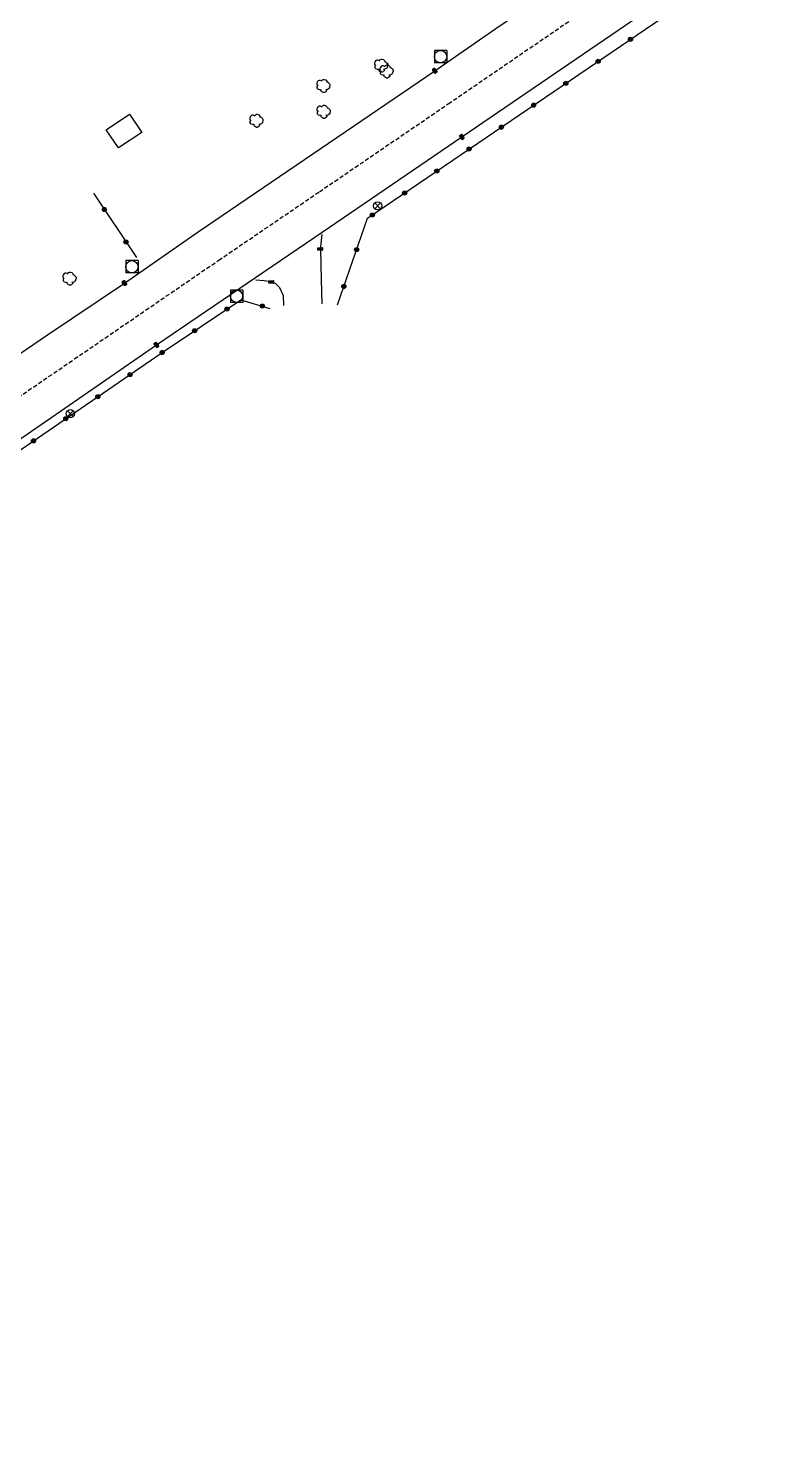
# Model space of a CAD drawing. Header units: millimetres. Extents: x 257000 to 258000, y 143999 to 144912.
# Drawn here: x 257785.3 to 257876.7, y 144000 to 144172.8 of the extents above; entities that cross this region are included whole.
import ezdxf

# ---------------------------------------------------------------- set-up
doc = ezdxf.new("R2010")
doc.units = ezdxf.units.MM
doc.linetypes.add('DASHED', pattern=[0.75, 0.5, -0.25])
doc.layers.get('0').update_dxf_attribs({"linetype": 'CONTINUOUS'})
for name, color, linetype in [('W0001', 6, 'DASHED'), ('W0008', 7, 'CONTINUOUS'), ('W0100', 7, 'CONTINUOUS'), ('W0300', 7, 'CONTINUOUS'), ('W0322', 7, 'CONTINUOUS'), ('W0400', 7, 'CONTINUOUS'), ('W0420', 7, 'CONTINUOUS'), ('W0469', 7, 'CONTINUOUS')]:
    doc.layers.add(name, color=color, linetype=linetype)

# ---------------------------------------------------------------- blocks, each defined once
blk = doc.blocks.new('T400')
for p, q in [((-0.15, 0.3), (0.15, 0.3)), ((-0.15, -0.25), (-0.15, 0.3)), ((-0.15, 0.15), (0.15, 0.15)), ((-0.15, 0), (0.15, 0)), ((0.15, 0.3), (0.15, -0.25)), ((-0.15, -0.15), (0.15, -0.15)), ((-0.15, -0.25), (-0.15, -0.3)), ((-0.15, -0.3), (0.15, -0.3)), ((0.15, -0.3), (0.15, -0.25))]:
    blk.add_line(p, q)
blk = doc.blocks.new('T469')
at = {"color": 0, "linetype": 'Continuous', "flags": 128}
for points in [[(-0.35, 0.35), (0.35, -0.35)], [(-0.35, -0.35), (0.35, 0.35)]]:
    blk.add_lwpolyline(points, dxfattribs=at)
at = {"color": 0, "linetype": 'Continuous'}
blk.add_circle((0, 0), 0.5, dxfattribs=at)
blk = doc.blocks.new('T420')
for p, q in [((0.75, 0.75), (-0.75, 0.75)), ((-0.75, 0.75), (-0.75, -0.75)), ((0.75, 0.75), (0.75, -0.75)), ((0.75, -0.75), (-0.75, -0.75))]:
    blk.add_line(p, q)
blk.add_ellipse((0, 0), major_axis=(-0.53, 0.53), ratio=1, start_param=3.926991, end_param=10.210176)
blk = doc.blocks.new('T300')
for p, q in [((-0.8, 0.51), (-0.86, 0.34)), ((-0.86, 0.34), (-0.86, 0.17)), ((-0.86, 0.17), (-0.74, 0.06)), ((-0.69, 0.63), (-0.8, 0.51)), ((-0.8, -0.06), (-0.74, 0.06)), ((-0.74, 0.06), (-0.69, 0.11)), ((-0.57, 0.69), (-0.69, 0.63)), ((-0.46, 0.69), (-0.57, 0.69)), ((-0.29, 0.63), (-0.46, 0.69)), ((-0.29, 0.63), (-0.17, 0.74)), ((-0.23, 0.57), (-0.29, 0.63)), ((-0.17, 0.74), (-0.06, 0.8)), ((-0.06, 0.8), (0.06, 0.8)), ((0.06, 0.8), (0.23, 0.74)), ((0.23, 0.74), (0.34, 0.63)), ((0.34, 0.63), (0.4, 0.51)), ((0.46, 0.46), (0.34, 0.46)), ((0.4, 0.51), (0.4, 0.46)), ((0.57, 0.4), (0.46, 0.46)), ((0.57, 0.4), (0.69, 0.29)), ((0.69, 0.29), (0.74, 0.17)), ((0.74, 0.06), (0.69, -0.17)), ((0.74, 0.17), (0.74, 0.06)), ((-0.8, -0.17), (-0.8, -0.06)), ((-0.8, -0.23), (-0.8, -0.17)), ((-0.74, -0.34), (-0.8, -0.23)), ((-0.69, -0.4), (-0.74, -0.34)), ((-0.51, -0.46), (-0.69, -0.4)), ((-0.4, -0.46), (-0.51, -0.46)), ((-0.4, -0.46), (-0.34, -0.46)), ((-0.34, -0.46), (-0.34, -0.4)), ((-0.34, -0.51), (-0.34, -0.46)), ((-0.29, -0.63), (-0.34, -0.51)), ((-0.17, -0.74), (-0.29, -0.63)), ((-0.06, -0.8), (-0.17, -0.74)), ((0.06, -0.8), (-0.06, -0.8)), ((0.17, -0.74), (0.06, -0.8)), ((0.23, -0.69), (0.17, -0.74)), ((0.29, -0.46), (0.23, -0.46)), ((0.29, -0.63), (0.23, -0.69)), ((0.46, -0.4), (0.29, -0.46)), ((0.34, -0.51), (0.29, -0.63)), ((0.34, -0.51), (0.34, -0.46)), ((0.57, -0.34), (0.46, -0.4)), ((0.63, -0.29), (0.57, -0.34)), ((0.69, -0.17), (0.63, -0.29))]:
    blk.add_line(p, q)
blk = doc.blocks.new('t322o')
at = {"color": 0, "linetype": 'Continuous'}
for radius in [0.25, 0.15]:
    blk.add_circle((0, 0), radius, dxfattribs=at)

msp = doc.modelspace()

# ---------------------------------------------------------------- linework, layer by layer
at = {"layer": 'W0001'}
msp.add_lwpolyline([(257676.43, 144003.84), (257681.57, 144019.27), (257684.64, 144028.3), (257690.66, 144042.17), (257694.28, 144049.42), (257698.15, 144056.05), (257702.96, 144063.38), (257709.77, 144071.39), (257714.13, 144076.01), (257719.53, 144081.23), (257724.08, 144085.28), (257729.07, 144089.45), (257737.47, 144095.93), (257745.34, 144101.37), (257755.73, 144108.46), (257766.66, 144115.96), (257778.45, 144124.05), (257790.88, 144132.56), (257808.45, 144144.59), (257820.69, 144152.92), (257836.39, 144163.63), (257857.18, 144177.85)], dxfattribs=at)
at = {"layer": 'W0008'}
for points in [[(257742.88, 144104.88), (257749.75, 144109.63), (257758.02, 144115.24), (257768.88, 144122.75), (257787.6, 144135.48), (257796.97, 144141.79), (257805.95, 144148.04), (257834.74, 144167.64), (257842.17, 144172.81), (257872.29, 144193.26), (257883.95, 144201.36), (257910.34, 144219.39), (257922.99, 144228.13), (257956.74, 144251.12), (257963.58, 144255.86)], [(257679.66, 144000), (257681.97, 144006.93), (257688.61, 144026.74), (257691.97, 144035.28), (257694.49, 144040.86), (257697.33, 144046.25), (257697.79, 144047.13), (257701.37, 144053.29), (257705.96, 144060.01), (257712.4, 144067.93), (257717.95, 144073.88), (257722.37, 144078.09), (257722.69, 144078.4), (257730.05, 144084.77), (257736.42, 144089.86), (257743.05, 144094.63), (257752.52, 144101.09), (257757.57, 144104.49), (257769.87, 144112.94), (257787.47, 144125.02), (257800.85, 144134.27), (257821.02, 144148.01), (257838.03, 144159.62), (257876.23, 144185.72)], [(257821, 144147.71), (257820.82, 144146.24), (257820.82, 144145.94), (257820.92, 144142.25), (257821.01, 144139.26)], [(257816.38, 144139.05), (257816.31, 144140.26), (257815.89, 144141.23), (257815.39, 144141.71), (257814.83, 144141.94), (257813.97, 144142.06), (257812.97, 144142.14)]]:
    msp.add_lwpolyline(points, dxfattribs=at)
at = {"layer": 'W0100'}
msp.add_lwpolyline([(257797.59, 144162.38), (257799.07, 144160.13), (257796.23, 144158.27), (257794.74, 144160.47), (257797.59, 144162.38)], dxfattribs=at)
at = {"layer": 'W0322'}
for points in [[(257822.89, 144139.15), (257826.56, 144149.7), (257838.95, 144158.14), (257868.64, 144178.34)], [(257793.19, 144152.73), (257798.42, 144144.92), (257798.42, 144144.92), (257798.42, 144144.92), (257798.42, 144144.92), (257798.42, 144144.92), (257798.42, 144144.92), (257798.42, 144144.92), (257798.42, 144144.92), (257798.42, 144144.92), (257798.42, 144144.92), (257798.42, 144144.92), (257798.42, 144144.92), (257798.42, 144144.92), (257798.42, 144144.92), (257798.42, 144144.92), (257798.42, 144144.92), (257798.42, 144144.92), (257798.42, 144144.92), (257798.42, 144144.92), (257798.42, 144144.92), (257798.42, 144144.92), (257798.42, 144144.92), (257798.42, 144144.92), (257798.42, 144144.92), (257798.42, 144144.92), (257798.42, 144144.92), (257798.42, 144144.92), (257798.42, 144144.92), (257798.42, 144144.92), (257798.42, 144144.92), (257798.42, 144144.92), (257798.42, 144144.92), (257798.42, 144144.92), (257798.42, 144144.92), (257798.42, 144144.92), (257798.42, 144144.92), (257798.42, 144144.92), (257798.42, 144144.92), (257798.42, 144144.92), (257798.42, 144144.92), (257798.42, 144144.92), (257798.42, 144144.92), (257798.42, 144144.92), (257798.42, 144144.92), (257798.42, 144144.92), (257798.42, 144144.92), (257798.42, 144144.92), (257798.42, 144144.92), (257798.42, 144144.92), (257798.42, 144144.92), (257798.42, 144144.92), (257798.42, 144144.92), (257798.42, 144144.92), (257798.42, 144144.92), (257798.42, 144144.92), (257798.42, 144144.92), (257798.42, 144144.92), (257798.42, 144144.92), (257798.42, 144144.92), (257798.42, 144144.92), (257798.42, 144144.92), (257798.42, 144144.92), (257798.42, 144144.92), (257798.42, 144144.92), (257798.42, 144144.92), (257798.42, 144144.92), (257798.42, 144144.92), (257798.42, 144144.92), (257798.42, 144144.92), (257798.42, 144144.92), (257798.42, 144144.92), (257798.42, 144144.92), (257798.42, 144144.92), (257798.42, 144144.92), (257798.42, 144144.92), (257798.42, 144144.92), (257798.42, 144144.92), (257798.42, 144144.92), (257798.42, 144144.92), (257798.42, 144144.92), (257798.42, 144144.92), (257798.42, 144144.92), (257798.42, 144144.92), (257798.42, 144144.92), (257798.42, 144144.92), (257798.42, 144144.92), (257798.42, 144144.92), (257798.42, 144144.92), (257798.42, 144144.92), (257798.42, 144144.92), (257798.42, 144144.92), (257798.42, 144144.92), (257798.42, 144144.92), (257798.42, 144144.92), (257798.42, 144144.92), (257798.42, 144144.92), (257798.42, 144144.92), (257798.42, 144144.92), (257798.42, 144144.92), (257798.42, 144144.92)], [(257798.42, 144144.92), (257798.42, 144144.92), (257798.42, 144144.92), (257798.42, 144144.92), (257798.42, 144144.92), (257798.42, 144144.92), (257798.42, 144144.92), (257798.42, 144144.92), (257798.42, 144144.92), (257798.42, 144144.92), (257798.42, 144144.92), (257798.42, 144144.92), (257798.42, 144144.92), (257798.42, 144144.92), (257798.42, 144144.92), (257798.42, 144144.92), (257798.42, 144144.92), (257798.42, 144144.92), (257798.42, 144144.92), (257798.42, 144144.92)], [(257783.8, 144121.15), (257801.43, 144133.26), (257811.14, 144139.77), (257814.68, 144138.72), (257814.68, 144138.72), (257814.68, 144138.72), (257814.68, 144138.72), (257814.68, 144138.72), (257814.68, 144138.72), (257814.68, 144138.72), (257814.68, 144138.72), (257814.68, 144138.72), (257814.68, 144138.72), (257814.68, 144138.72), (257814.68, 144138.72), (257814.68, 144138.72), (257814.68, 144138.72), (257814.68, 144138.72), (257814.68, 144138.72), (257814.68, 144138.72), (257814.68, 144138.72), (257814.68, 144138.72), (257814.68, 144138.72), (257814.68, 144138.72), (257814.68, 144138.72), (257814.68, 144138.72), (257814.68, 144138.72), (257814.68, 144138.72), (257814.68, 144138.72), (257814.68, 144138.72), (257814.68, 144138.72), (257814.68, 144138.72), (257814.68, 144138.72), (257814.68, 144138.72), (257814.68, 144138.72), (257814.68, 144138.72), (257814.68, 144138.72), (257814.68, 144138.72), (257814.68, 144138.72), (257814.68, 144138.72), (257814.68, 144138.72), (257814.68, 144138.72), (257814.68, 144138.72), (257814.68, 144138.72), (257814.68, 144138.72), (257814.68, 144138.72), (257814.68, 144138.72), (257814.68, 144138.72), (257814.68, 144138.72), (257814.68, 144138.72), (257814.68, 144138.72), (257814.68, 144138.72), (257814.68, 144138.72), (257814.68, 144138.72), (257814.68, 144138.72), (257814.68, 144138.72), (257814.68, 144138.72), (257814.68, 144138.72), (257814.68, 144138.72), (257814.68, 144138.72), (257814.68, 144138.72), (257814.68, 144138.72), (257814.68, 144138.72), (257814.68, 144138.72), (257814.68, 144138.72), (257814.68, 144138.72), (257814.68, 144138.72), (257814.68, 144138.72), (257814.68, 144138.72), (257814.68, 144138.72), (257814.68, 144138.72), (257814.68, 144138.72), (257814.68, 144138.72), (257814.68, 144138.72), (257814.68, 144138.72), (257814.68, 144138.72), (257814.68, 144138.72), (257814.68, 144138.72), (257814.68, 144138.72), (257814.68, 144138.72)], [(257814.68, 144138.72), (257814.68, 144138.72), (257814.68, 144138.72), (257814.68, 144138.72), (257814.68, 144138.72), (257814.68, 144138.72), (257814.68, 144138.72), (257814.68, 144138.72), (257814.68, 144138.72), (257814.68, 144138.72), (257814.68, 144138.72), (257814.68, 144138.72), (257814.68, 144138.72), (257814.68, 144138.72), (257814.68, 144138.72), (257814.68, 144138.72), (257814.68, 144138.72), (257814.68, 144138.72), (257814.68, 144138.72), (257814.68, 144138.72)]]:
    msp.add_lwpolyline(points, dxfattribs=at)

# ---------------------------------------------------------------- block references
at = {"layer": 'W0300'}
for p in [(257828.27, 144168.27), (257828.92, 144167.56), (257821.23, 144165.79), (257813.08, 144161.55), (257821.26, 144162.65), (257790.33, 144142.33)]:
    msp.add_blockref('T300', p, dxfattribs=at)
at = {"layer": 'W0322'}
for p, rotation in [((257858.56, 144171.48), 34.22818963534694), ((257854.63, 144168.81), 34.22818963534694), ((257850.7, 144166.13), 34.22818963534694), ((257846.77, 144163.46), 34.22818963534694), ((257842.85, 144160.79), 34.22818963534694), ((257838.92, 144158.12), 34.25638592456139), ((257834.99, 144155.45), 34.25638592456139), ((257831.07, 144152.77), 34.25638592456139), ((257794.51, 144150.76), 303.7932214548394), ((257827.14, 144150.1), 34.25638592456139), ((257797.15, 144146.81), 303.7932214548394), ((257825.23, 144145.88), 70.83066642313925), ((257823.67, 144141.39), 70.83066642313925), ((257809.45, 144138.64), 33.85056984966847), ((257813.74, 144139), 343.4896602116415), ((257805.51, 144136), 33.85056984966847), ((257801.56, 144133.35), 33.85056984966847), ((257797.65, 144130.66), 34.48942281039398), ((257793.73, 144127.97), 34.48942281039398), ((257789.82, 144125.28), 34.48942281039398), ((257785.9, 144122.59), 34.48942281039398)]:
    msp.add_blockref('t322o', p, dxfattribs=dict(at, rotation=rotation))
at = {"layer": 'W0400'}
for p, rotation in [((257834.74, 144167.64), 214.2404741752883), ((257838.03, 144159.62), 34.31995316514694), ((257820.82, 144145.94), 90), ((257796.97, 144141.79), 213.9682278524716), ((257814.83, 144141.94), 90), ((257800.85, 144134.27), 34.64883384291437)]:
    msp.add_blockref('T400', p, dxfattribs=dict(at, rotation=rotation))
at = {"layer": 'W0420'}
for p in [(257835.45, 144169.37), (257797.87, 144143.79), (257810.62, 144140.2)]:
    msp.add_blockref('T420', p, dxfattribs=at)
at = {"layer": 'W0469'}
for p in [(257827.78, 144151.21), (257790.37, 144125.9)]:
    msp.add_blockref('T469', p, dxfattribs=at)

doc.saveas('drawing.dxf')
